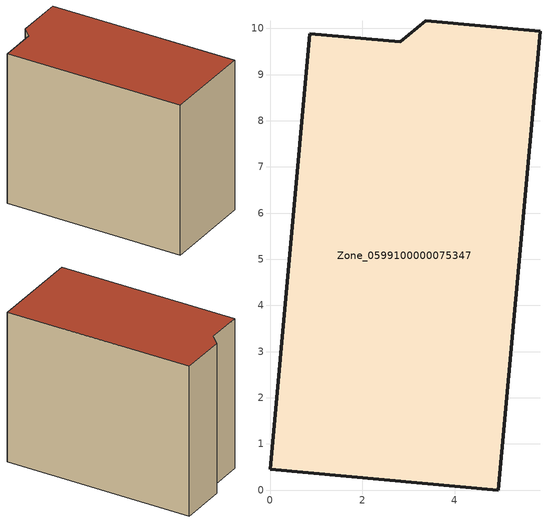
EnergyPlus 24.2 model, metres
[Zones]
Zone_0599100000075347
 floor ground (C_G): 0,0.45 0.86,9.89 2.82,9.71 3.37,10.16 5.85,9.94 4.95,0 z0
 wall outside (C_F): 3.37,10.16 2.82,9.71 0.86,9.89 0,0.45 4.95,0 5.85,9.94 3.37,10.16 z0:8.12
 roof outside (C_R): 0,0.45 4.95,0 5.85,9.94 3.37,10.16 2.82,9.71 0.86,9.89 z8.12
[BUILDING]
Pand.0599100000075347: North Axis=0; Terrain=City; Loads Convergence Tolerance Value=0.04; Temperature Convergence Tolerance Value=0.4; Solar Distribution=FullExterior; Maximum Number of Warmup Days=25; Minimum Number of Warmup Days=1
[Site:Location]
Rotterdam.The.Hague.AP_ZH_NLD Design_Conditions: Latitude=51.96; Longitude=4.45; Time Zone=1; Elevation=-4.5
[SITE:GROUNDTEMPERATURE:BUILDINGSURFACE]
18, 18, 18, 18, 18, 18, 18, 18, 18, 18, 18, 18
[MATERIAL] Thermal Absorptance=0.9; Solar Absorptance=0.7; Visible Absorptance=0.7
Name | Roughness | Thickness | Conductivity | Density | Specific Heat
G.TI.1946 | MediumSmooth | 0.15 | 1 | 540 | 1210
F.TI.1946 | Rough | 0.3 | 0.857143 | 1920 | 840
R.TI.1946 | MediumRough | 0.2 | 0.1 | 1500 | 1000
[CONSTRUCTION]
C_G: G.TI.1946
C_F: F.TI.1946
C_R: R.TI.1946
[ZONE]
Zone_0599100000075347: Type=1; Multiplier=1; Ceiling Height=Autocalculate; Volume=Autocalculate; Floor Area=autocalculate; Part of Total Floor Area=Yes
[ZONEINFILTRATION:DESIGNFLOWRATE]
Infil_Zone_0599100000075347: Zone or ZoneList or Space or SpaceList=Zone_0599100000075347; Schedule=AlwaysOn; Design Flow Rate Calculation Method=Flow/Area; Flow Rate per Floor Area=0.003; Constant Term Coefficient=1; Temperature Term Coefficient=0; Velocity Term Coefficient=0; Velocity Squared Term Coefficient=0
[HVACTEMPLATE:ZONE:IDEALLOADSAIRSYSTEM]
Zone_0599100000075347: Maximum Heating Supply Air Temperature=50; Minimum Cooling Supply Air Temperature=13; Maximum Heating Supply Air Humidity Ratio=0.0156; Minimum Cooling Supply Air Humidity Ratio=0.0077; Heating Limit=NoLimit; Cooling Limit=NoLimit; Dehumidification Control Type=ConstantSensibleHeatRatio; Cooling Sensible Heat Ratio=0.7; Dehumidification Setpoint=60; Humidification Control Type=None; Humidification Setpoint=30; Outdoor Air Method=None; Outdoor Air Flow Rate per Person=0.00944; Outdoor Air Flow Rate per Zone Floor Area=0; Outdoor Air Flow Rate per Zone=0; Demand Controlled Ventilation Type=None; Outdoor Air Economizer Type=NoEconomizer; Heat Recovery Type=None; Sensible Heat Recovery Effectiveness=0.7; Latent Heat Recovery Effectiveness=0.65
[ZONECONTROL:THERMOSTAT]
ThermostatControl_Zone_0599100000075347: Zone or ZoneList=Zone_0599100000075347; Control Type Schedule=DualSetpointControlType; Control 1=Thermostat_Zone_0599100000075347; Temperature Difference Between Cutout And Setpoint=0
[THERMOSTATSETPOINT:DUALSETPOINT]
Thermostat_Zone_0599100000075347: Heating Setpoint Temperature Schedule=HeatingSetpoint_Zone_0599100000075347; Cooling Setpoint Temperature Schedule=CoolingSetpoint_Zone_0599100000075347
[SCHEDULE:COMPACT]
HeatingSetpoint_Zone_0599100000075347: Through: 12/31, For: AllDays, Until: 24:00, 21
CoolingSetpoint_Zone_0599100000075347: Through: 12/31, For: AllDays, Until: 24:00, 24
DualSetpointControlType: Through: 12/31, For: AllDays, Until: 24:00, 4
AlwaysOn: Through: 12/31, For: AllDays, Until: 24:00, 1
